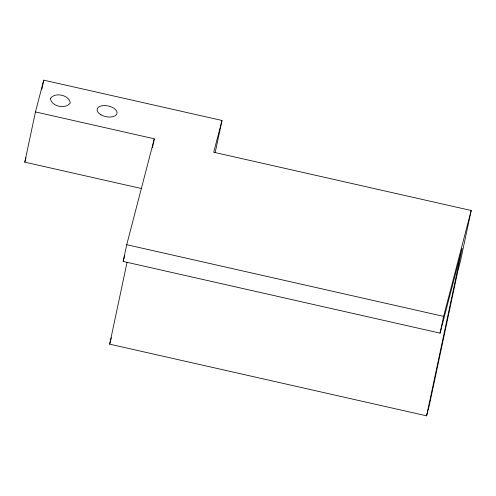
<?xml version="1.0" encoding="UTF-8"?>
<svg xmlns="http://www.w3.org/2000/svg" width="496" height="496" viewBox="0 0 496 496"><rect width="100%" height="100%" fill="white"/><g stroke="black" fill="none" stroke-linecap="round" stroke-linejoin="round"><path stroke-width="0.74" d="M141.379 188.523L24.8 162.155L35.464 111.929L43.741 80.16L221.997 120.478L215.152 152.718M41.831 89.156L43.741 80.16M127.05 262.341L109.678 344.156L426.572 415.84L462.129 248.415L440.064 333.132L123.163 261.448L126.722 244.702L154.306 138.806L35.464 111.929M152.39 147.802L154.306 138.806M440.064 333.132L443.616 316.386L471.2 210.496L213.72 152.247L221.997 120.478M471.2 210.496L460.536 260.722L457.777 271.312L429.331 405.251L426.572 415.84M24.8 162.155L25.953 157.722M123.163 261.448L124.725 255.446M109.678 344.156L111.333 337.801M126.722 244.702L443.616 316.386M50.418 98.487C51.255 106.528 65.85 109.604 70.227 102.97C69.39 94.928 54.789 91.853 50.418 98.487M100.917 114.768A10.156 5.468 12 0 0 116.969 113.541A10.156 5.468 12 0 0 103.311 105.598A10.156 5.468 12 0 0 100.917 114.768"/></g></svg>
